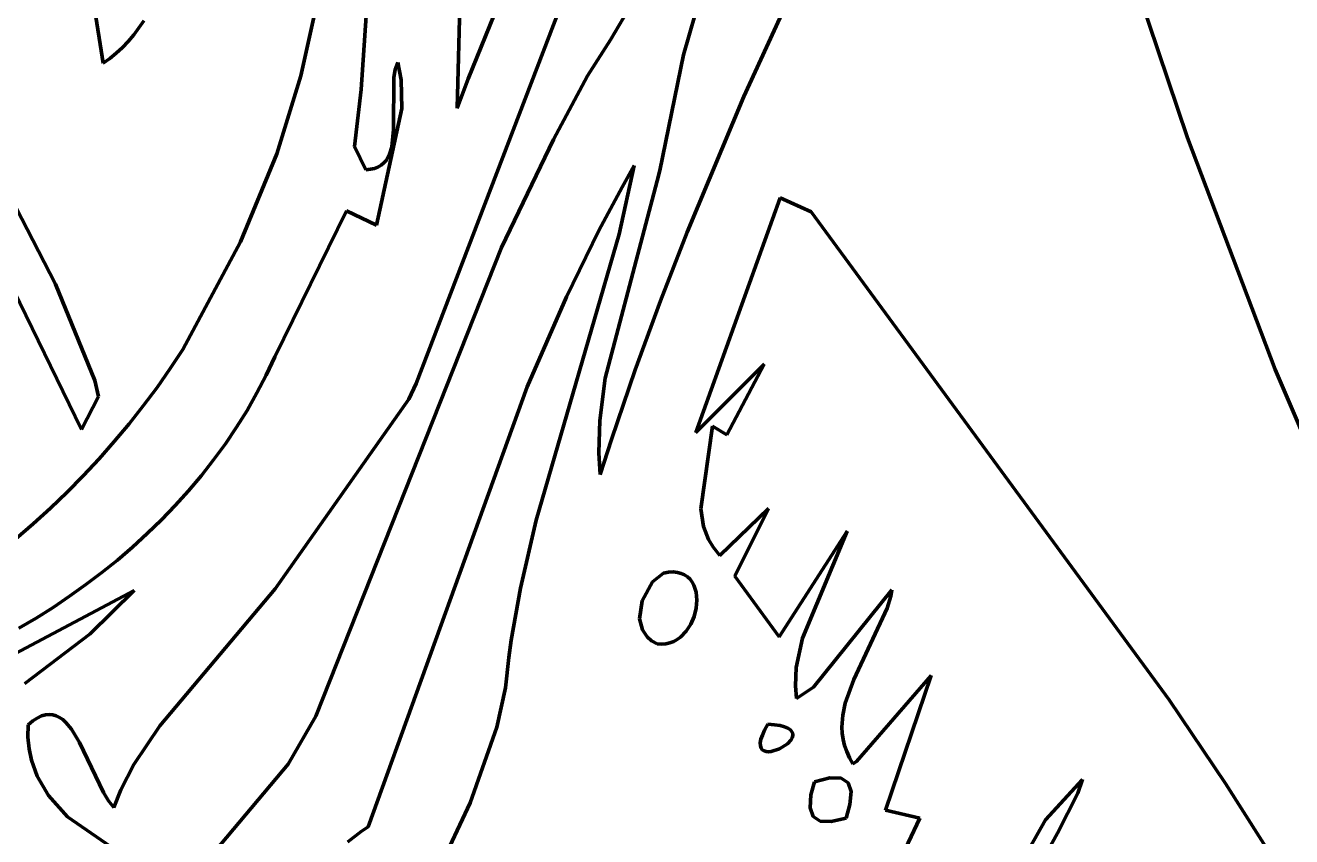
# Model space of a CAD drawing. Header units: millimetres. Extents: x 0 to 11.1, y 0 to 17.3.
# Drawn here: x 6.68 to 7.513, y 7.271 to 7.804 of the extents above; entities that cross this region are included whole.
import ezdxf

# ---------------------------------------------------------------- set-up
doc = ezdxf.new("R2010")
doc.units = ezdxf.units.MM
doc.layers.add('color#010101ff', color=7, linetype='CONTINUOUS', lineweight=100)
doc.layers.add('color#ffffffff', color=7, linetype='CONTINUOUS', lineweight=100)

msp = doc.modelspace()

# ---------------------------------------------------------------- linework, layer by layer
at = {"layer": 'color#010101ff'}
for p, q in [((7.15295, 7.75747), (7.33432, 8.15358)), ((7.15977, 7.94717), (7.11318, 7.78497)), ((7.0684, 7.91138), (6.9374, 7.56862)), ((7.38645, 7.90394), (7.44475, 7.73021)), ((6.96815, 7.89197), (6.96425, 7.74988)), ((6.97156, 7.76909), (7.01795, 7.88324)), ((6.72529, 7.81813), (6.73136, 7.77937)), ((7.06514, 7.79475), (7.07939, 7.81891)), ((6.87102, 7.81453), (6.86143, 7.77095)), ((6.90115, 7.76206), (6.90451, 7.81058)), ((6.75149, 7.798), (6.75814, 7.80725)), ((6.744, 7.78968), (6.74785, 7.79371)), ((6.74785, 7.79371), (6.75149, 7.798)), ((7.04997, 7.77105), (7.06514, 7.79475)), ((6.73574, 7.78249), (6.73996, 7.78593)), ((6.73996, 7.78593), (6.744, 7.78968)), ((7.11318, 7.78497), (7.09757, 7.70872)), ((6.73136, 7.77937), (6.73574, 7.78249)), ((6.92354, 7.77523), (6.92255, 7.76991)), ((6.92523, 7.7799), (6.92354, 7.77523)), ((6.92743, 7.76834), (6.92523, 7.7799)), ((6.86143, 7.77095), (6.84557, 7.71974)), ((6.92255, 7.76991), (6.92242, 7.73568)), ((6.92787, 7.74952), (6.92743, 7.76834)), ((6.96425, 7.74988), (6.97156, 7.76909)), ((7.0276, 7.72925), (7.04997, 7.77105)), ((6.89664, 7.72446), (6.90115, 7.76206)), ((6.91122, 7.67278), (6.92787, 7.74952)), ((7.11567, 7.6682), (7.15295, 7.75747)), ((6.92242, 7.73568), (6.92125, 7.72432)), ((6.90421, 7.70929), (6.89664, 7.72446)), ((6.92125, 7.72432), (6.91977, 7.71949)), ((6.99338, 7.65814), (7.0276, 7.72925)), ((7.44475, 7.73021), (7.50254, 7.57787)), ((6.70006, 7.634), (6.65516, 7.72078)), ((6.84557, 7.71974), (6.82172, 7.66181)), ((6.91977, 7.71949), (6.91749, 7.71542)), ((6.90721, 7.70957), (6.90421, 7.70929)), ((6.90987, 7.71017), (6.90721, 7.70957)), ((6.9122, 7.71108), (6.90987, 7.71017)), ((6.91424, 7.71227), (6.9122, 7.71108)), ((6.91599, 7.71372), (6.91424, 7.71227)), ((6.91749, 7.71542), (6.91599, 7.71372)), ((7.0708, 7.667), (7.08069, 7.71199)), ((7.08069, 7.71199), (7.07279, 7.69786)), ((7.09757, 7.70872), (7.09597, 7.70189)), ((7.09597, 7.70189), (7.06163, 7.57215)), ((7.07279, 7.69786), (7.05762, 7.66928)), ((7.17685, 7.69078), (7.12133, 7.53641)), ((7.19722, 7.68157), (7.17685, 7.69078)), ((6.84434, 7.58612), (6.89154, 7.68231)), ((6.89154, 7.68231), (6.91122, 7.67278)), ((7.43276, 7.36057), (7.19722, 7.68157)), ((7.01634, 7.47879), (7.0708, 7.667)), ((7.05762, 7.66928), (7.03635, 7.62569)), ((7.09812, 7.62313), (7.11567, 7.6682)), ((6.82172, 7.66181), (6.78385, 7.59091)), ((6.87133, 7.34982), (6.99338, 7.65814)), ((6.72594, 7.57065), (6.70006, 7.634)), ((6.67228, 7.63037), (6.7171, 7.53837)), ((7.03635, 7.62569), (7.01034, 7.56645)), ((7.08144, 7.57771), (7.09812, 7.62313)), ((6.78385, 7.59091), (6.77551, 7.57842)), ((6.83867, 7.57413), (6.84434, 7.58612)), ((6.77551, 7.57842), (6.76682, 7.56612)), ((7.06575, 7.53189), (7.08144, 7.57771)), ((7.12381, 7.53888), (7.16638, 7.5813)), ((7.16638, 7.5813), (7.14174, 7.53478)), ((7.50254, 7.57787), (7.54249, 7.48425)), ((6.72828, 7.56), (6.72594, 7.57065)), ((6.76682, 7.56612), (6.75777, 7.55403)), ((6.83256, 7.56242), (6.83867, 7.57413)), ((7.01034, 7.56645), (6.90568, 7.27695)), ((6.9374, 7.56862), (6.93253, 7.55836)), ((7.06163, 7.57215), (7.05815, 7.54428)), ((6.7171, 7.53837), (6.72828, 7.56)), ((6.82604, 7.55099), (6.83256, 7.56242)), ((6.93253, 7.55836), (6.84465, 7.43349)), ((6.75777, 7.55403), (6.74839, 7.54214)), ((6.8191, 7.53984), (6.82604, 7.55099)), ((6.74839, 7.54214), (6.73867, 7.53049)), ((7.05815, 7.54428), (7.05756, 7.5231)), ((6.81177, 7.52898), (6.8191, 7.53984)), ((7.12133, 7.53641), (7.12381, 7.53888)), ((7.13223, 7.5406), (7.12466, 7.48619)), ((7.14174, 7.53478), (7.13223, 7.5406)), ((6.73867, 7.53049), (6.72863, 7.5191)), ((6.80407, 7.51841), (6.81177, 7.52898)), ((7.05832, 7.50882), (7.06575, 7.53189)), ((6.72863, 7.5191), (6.71828, 7.50797)), ((6.796, 7.50812), (6.80407, 7.51841)), ((7.05756, 7.5231), (7.05832, 7.50882)), ((6.71828, 7.50797), (6.70761, 7.49712)), ((6.78758, 7.49812), (6.796, 7.50812)), ((6.70761, 7.49712), (6.69665, 7.48658)), ((6.77882, 7.48841), (6.78758, 7.49812)), ((6.69665, 7.48658), (6.68539, 7.47636)), ((6.76974, 7.479), (6.77882, 7.48841)), ((7.12466, 7.48619), (7.12637, 7.47453)), ((7.13717, 7.45553), (7.16921, 7.48648)), ((7.16921, 7.48648), (7.14707, 7.44199)), ((6.68539, 7.47636), (6.67385, 7.46647)), ((6.76036, 7.46987), (6.76974, 7.479)), ((7.00589, 7.43394), (7.01634, 7.47879)), ((7.12637, 7.47453), (7.1296, 7.46613)), ((6.75068, 7.46104), (6.76036, 7.46987)), ((7.1296, 7.46613), (7.13288, 7.46074)), ((7.17608, 7.40208), (7.22093, 7.47161)), ((7.22093, 7.47161), (7.19148, 7.40117)), ((6.74072, 7.45251), (6.75068, 7.46104)), ((7.13288, 7.46074), (7.13717, 7.45553)), ((6.7305, 7.44427), (6.74072, 7.45251)), ((6.72002, 7.43633), (6.7305, 7.44427)), ((7.10005, 7.44394), (7.09277, 7.43815)), ((7.10342, 7.44452), (7.10005, 7.44394)), ((7.10649, 7.44466), (7.10342, 7.44452)), ((7.10927, 7.44439), (7.10649, 7.44466)), ((7.11175, 7.44375), (7.10927, 7.44439)), ((7.11395, 7.44276), (7.11175, 7.44375)), ((7.11587, 7.44145), (7.11395, 7.44276)), ((7.11752, 7.43987), (7.11587, 7.44145)), ((7.14707, 7.44199), (7.17608, 7.40208)), ((6.70931, 7.42869), (6.72002, 7.43633)), ((6.84465, 7.43349), (6.76873, 7.3435)), ((6.99992, 7.39986), (7.00589, 7.43394)), ((7.09277, 7.43815), (7.08592, 7.42575)), ((7.1189, 7.43803), (7.11752, 7.43987)), ((7.12002, 7.43597), (7.1189, 7.43803)), ((7.12149, 7.43132), (7.12002, 7.43597)), ((7.19869, 7.36884), (7.25031, 7.43285)), ((7.25031, 7.43285), (7.24955, 7.42885)), ((6.75178, 7.43248), (6.5985, 7.35119)), ((6.69838, 7.42135), (6.70931, 7.42869)), ((6.72285, 7.40398), (6.75178, 7.43248)), ((7.08592, 7.42575), (7.08438, 7.41383)), ((7.12198, 7.42618), (7.12149, 7.43132)), ((7.12154, 7.42079), (7.12198, 7.42618)), ((7.24955, 7.42885), (7.24733, 7.42089)), ((6.68723, 7.41432), (6.69838, 7.42135)), ((7.1202, 7.41541), (7.12154, 7.42079)), ((7.24733, 7.42089), (7.22531, 7.37388)), ((6.6759, 7.40758), (6.68723, 7.41432)), ((7.08438, 7.41383), (7.08616, 7.40651)), ((7.115, 7.40568), (7.118, 7.41029)), ((7.118, 7.41029), (7.1202, 7.41541)), ((6.67987, 7.37122), (6.72285, 7.40398)), ((6.99836, 7.38839), (6.99992, 7.39986)), ((7.08616, 7.40651), (7.08921, 7.40188)), ((7.08921, 7.40188), (7.09213, 7.39937)), ((7.09213, 7.39937), (7.09582, 7.39743)), ((7.10676, 7.39901), (7.10909, 7.40028)), ((7.10909, 7.40028), (7.11124, 7.40184)), ((7.11124, 7.40184), (7.115, 7.40568)), ((7.19148, 7.40117), (7.18731, 7.3818)), ((7.09582, 7.39743), (7.09879, 7.39724)), ((7.09879, 7.39724), (7.10161, 7.39746)), ((7.10161, 7.39746), (7.10427, 7.39806)), ((7.10427, 7.39806), (7.10676, 7.39901)), ((6.99603, 7.36847), (6.99836, 7.38839)), ((7.18731, 7.3818), (7.18685, 7.3697)), ((7.227, 7.31987), (7.2762, 7.37659)), ((7.2762, 7.37659), (7.24622, 7.28789)), ((6.99043, 7.34261), (6.99603, 7.36847)), ((7.18685, 7.3697), (7.1876, 7.36137)), ((7.1876, 7.36137), (7.19869, 7.36884)), ((7.22531, 7.37388), (7.21962, 7.35824)), ((7.21962, 7.35824), (7.21801, 7.35037)), ((7.46976, 7.30554), (7.43276, 7.36057)), ((6.69071, 7.34991), (6.68797, 7.34857)), ((6.69333, 7.35069), (6.69071, 7.34991)), ((6.69583, 7.35096), (6.69333, 7.35069)), ((6.69821, 7.35074), (6.69583, 7.35096)), ((6.7005, 7.35007), (6.69821, 7.35074)), ((6.70269, 7.34898), (6.7005, 7.35007)), ((6.85312, 7.31827), (6.87133, 7.34982)), ((7.21801, 7.35037), (7.2175, 7.34247)), ((6.68208, 7.34412), (6.68186, 7.33598)), ((6.6851, 7.34666), (6.68208, 7.34412)), ((6.68797, 7.34857), (6.6851, 7.34666)), ((6.70478, 7.34752), (6.70269, 7.34898)), ((6.7068, 7.3457), (6.70478, 7.34752)), ((6.7106, 7.34116), (6.7068, 7.3457)), ((6.71585, 7.33257), (6.7106, 7.34116)), ((6.76873, 7.3435), (6.75161, 7.31792)), ((6.97278, 7.29274), (6.99043, 7.34261)), ((7.16873, 7.34451), (7.16661, 7.34069)), ((7.17316, 7.34416), (7.16873, 7.34451)), ((7.17681, 7.34358), (7.17316, 7.34416)), ((7.17973, 7.34281), (7.17681, 7.34358)), ((7.18196, 7.34187), (7.17973, 7.34281)), ((7.18357, 7.34079), (7.18196, 7.34187)), ((7.2175, 7.34247), (7.21773, 7.33851)), ((6.68186, 7.33598), (6.68258, 7.3282)), ((7.16418, 7.33459), (7.16376, 7.33224)), ((7.16511, 7.33739), (7.16418, 7.33459)), ((7.16661, 7.34069), (7.16511, 7.33739)), ((7.18158, 7.33163), (7.18399, 7.33426)), ((7.1846, 7.33959), (7.18357, 7.34079)), ((7.18399, 7.33426), (7.18475, 7.33562)), ((7.1851, 7.33832), (7.1846, 7.33959)), ((7.18475, 7.33562), (7.18514, 7.33699)), ((7.18514, 7.33699), (7.1851, 7.33832)), ((7.21773, 7.33851), (7.21831, 7.33452)), ((7.21831, 7.33452), (7.21926, 7.33053)), ((6.68258, 7.3282), (6.68415, 7.32078)), ((6.73163, 7.29953), (6.71585, 7.33257)), ((7.16376, 7.33224), (7.16381, 7.33034)), ((7.16381, 7.33034), (7.16427, 7.32884)), ((7.16427, 7.32884), (7.16509, 7.32773)), ((7.16509, 7.32773), (7.16621, 7.32698)), ((7.16621, 7.32698), (7.16759, 7.32655)), ((7.16759, 7.32655), (7.16917, 7.32642)), ((7.16917, 7.32642), (7.17091, 7.32657)), ((7.17091, 7.32657), (7.1765, 7.32837)), ((7.1765, 7.32837), (7.18158, 7.33163)), ((7.21926, 7.33053), (7.22063, 7.32651)), ((7.22063, 7.32651), (7.22242, 7.32248)), ((6.68415, 7.32078), (6.68798, 7.31031)), ((6.75161, 7.31792), (6.74307, 7.30139)), ((6.8009, 7.25616), (6.85312, 7.31827)), ((7.22242, 7.32248), (7.22467, 7.31843)), ((7.22467, 7.31843), (7.227, 7.31987)), ((6.68798, 7.31031), (6.69549, 7.29756)), ((7.20955, 7.30922), (7.19951, 7.30666)), ((7.21689, 7.30899), (7.20955, 7.30922)), ((7.22153, 7.30598), (7.21689, 7.30899)), ((7.35146, 7.2815), (7.37578, 7.30809)), ((7.37578, 7.30809), (7.37268, 7.29919)), ((6.73488, 7.29413), (6.73163, 7.29953)), ((6.74307, 7.30139), (6.73829, 7.28976)), ((7.19951, 7.30666), (7.19711, 7.298)), ((7.22347, 7.30019), (7.22153, 7.30598)), ((7.22271, 7.29161), (7.22347, 7.30019)), ((7.5053, 7.24957), (7.46976, 7.30554)), ((6.69549, 7.29756), (6.70798, 7.2835)), ((6.73829, 7.28976), (6.73488, 7.29413)), ((6.93313, 7.20858), (6.97278, 7.29274)), ((7.19711, 7.298), (7.19648, 7.28959)), ((7.22016, 7.28274), (7.22271, 7.29161)), ((7.37268, 7.29919), (7.35921, 7.2729)), ((6.70798, 7.2835), (6.74262, 7.25963)), ((7.19648, 7.28959), (7.19847, 7.28386)), ((7.19847, 7.28386), (7.20308, 7.2808)), ((7.21031, 7.28043), (7.22016, 7.28274)), ((7.24622, 7.28789), (7.26865, 7.2827)), ((7.26865, 7.2827), (7.25331, 7.2502)), ((6.90568, 7.27695), (6.90103, 7.27389)), ((7.20308, 7.2808), (7.21031, 7.28043)), ((7.31195, 7.21178), (7.35146, 7.2815)), ((6.90103, 7.27389), (6.89237, 7.26714)), ((7.35921, 7.2729), (7.33523, 7.22909))]:
    msp.add_line(p, q, dxfattribs=at)
at = {"layer": 'color#ffffffff'}
for p, q in [((7.33432, 8.15358), (7.15295, 7.75747)), ((7.11318, 7.78497), (7.15977, 7.94717)), ((6.9374, 7.56862), (7.0684, 7.91138)), ((7.44475, 7.73021), (7.38645, 7.90394)), ((6.96425, 7.74988), (6.96815, 7.89197)), ((7.01795, 7.88324), (6.97156, 7.76909)), ((6.73136, 7.77937), (6.72529, 7.81813)), ((7.07939, 7.81891), (7.06514, 7.79475)), ((6.86143, 7.77095), (6.87102, 7.81453)), ((6.90451, 7.81058), (6.90115, 7.76206)), ((6.75814, 7.80725), (6.75149, 7.798)), ((6.74785, 7.79371), (6.744, 7.78968)), ((6.75149, 7.798), (6.74785, 7.79371)), ((7.06514, 7.79475), (7.04997, 7.77105)), ((6.73996, 7.78593), (6.73574, 7.78249)), ((6.744, 7.78968), (6.73996, 7.78593)), ((7.09757, 7.70872), (7.11318, 7.78497)), ((6.73574, 7.78249), (6.73136, 7.77937)), ((6.92255, 7.76991), (6.92354, 7.77523)), ((6.92354, 7.77523), (6.92523, 7.7799)), ((6.92523, 7.7799), (6.92743, 7.76834)), ((6.84557, 7.71974), (6.86143, 7.77095)), ((6.92242, 7.73568), (6.92255, 7.76991)), ((6.92743, 7.76834), (6.92787, 7.74952)), ((6.97156, 7.76909), (6.96425, 7.74988)), ((7.04997, 7.77105), (7.0276, 7.72925)), ((6.90115, 7.76206), (6.89664, 7.72446)), ((6.92787, 7.74952), (6.91122, 7.67278)), ((7.15295, 7.75747), (7.11567, 7.6682)), ((6.92125, 7.72432), (6.92242, 7.73568)), ((6.89664, 7.72446), (6.90421, 7.70929)), ((6.91977, 7.71949), (6.92125, 7.72432)), ((7.0276, 7.72925), (6.99338, 7.65814)), ((7.50254, 7.57787), (7.44475, 7.73021)), ((6.65516, 7.72078), (6.70006, 7.634)), ((6.82172, 7.66181), (6.84557, 7.71974)), ((6.91749, 7.71542), (6.91977, 7.71949)), ((6.90421, 7.70929), (6.90721, 7.70957)), ((6.90721, 7.70957), (6.90987, 7.71017)), ((6.90987, 7.71017), (6.9122, 7.71108)), ((6.9122, 7.71108), (6.91424, 7.71227)), ((6.91424, 7.71227), (6.91599, 7.71372)), ((6.91599, 7.71372), (6.91749, 7.71542)), ((7.08069, 7.71199), (7.0708, 7.667)), ((7.07279, 7.69786), (7.08069, 7.71199)), ((7.09597, 7.70189), (7.09757, 7.70872)), ((7.06163, 7.57215), (7.09597, 7.70189)), ((7.05762, 7.66928), (7.07279, 7.69786)), ((7.12133, 7.53641), (7.17685, 7.69078)), ((7.17685, 7.69078), (7.19722, 7.68157)), ((6.89154, 7.68231), (6.84434, 7.58612)), ((6.91122, 7.67278), (6.89154, 7.68231)), ((7.19722, 7.68157), (7.43276, 7.36057)), ((7.0708, 7.667), (7.01634, 7.47879)), ((7.03635, 7.62569), (7.05762, 7.66928)), ((7.11567, 7.6682), (7.09812, 7.62313)), ((6.78385, 7.59091), (6.82172, 7.66181)), ((6.99338, 7.65814), (6.87133, 7.34982)), ((6.70006, 7.634), (6.72594, 7.57065)), ((6.7171, 7.53837), (6.67228, 7.63037)), ((7.01034, 7.56645), (7.03635, 7.62569)), ((7.09812, 7.62313), (7.08144, 7.57771)), ((6.77551, 7.57842), (6.78385, 7.59091)), ((6.84434, 7.58612), (6.83867, 7.57413)), ((6.76682, 7.56612), (6.77551, 7.57842)), ((7.08144, 7.57771), (7.06575, 7.53189)), ((7.16638, 7.5813), (7.12381, 7.53888)), ((7.14174, 7.53478), (7.16638, 7.5813)), ((7.54249, 7.48425), (7.50254, 7.57787)), ((6.72594, 7.57065), (6.72828, 7.56)), ((6.75777, 7.55403), (6.76682, 7.56612)), ((6.83867, 7.57413), (6.83256, 7.56242)), ((6.90568, 7.27695), (7.01034, 7.56645)), ((6.93253, 7.55836), (6.9374, 7.56862)), ((7.05815, 7.54428), (7.06163, 7.57215)), ((6.72828, 7.56), (6.7171, 7.53837)), ((6.83256, 7.56242), (6.82604, 7.55099)), ((6.84465, 7.43349), (6.93253, 7.55836)), ((6.74839, 7.54214), (6.75777, 7.55403)), ((6.82604, 7.55099), (6.8191, 7.53984)), ((6.73867, 7.53049), (6.74839, 7.54214)), ((7.05756, 7.5231), (7.05815, 7.54428)), ((6.8191, 7.53984), (6.81177, 7.52898)), ((7.12381, 7.53888), (7.12133, 7.53641)), ((7.12466, 7.48619), (7.13223, 7.5406)), ((7.13223, 7.5406), (7.14174, 7.53478)), ((6.72863, 7.5191), (6.73867, 7.53049)), ((6.81177, 7.52898), (6.80407, 7.51841)), ((7.06575, 7.53189), (7.05832, 7.50882)), ((6.71828, 7.50797), (6.72863, 7.5191)), ((6.80407, 7.51841), (6.796, 7.50812)), ((7.05832, 7.50882), (7.05756, 7.5231)), ((6.70761, 7.49712), (6.71828, 7.50797)), ((6.796, 7.50812), (6.78758, 7.49812)), ((6.69665, 7.48658), (6.70761, 7.49712)), ((6.78758, 7.49812), (6.77882, 7.48841)), ((6.68539, 7.47636), (6.69665, 7.48658)), ((6.77882, 7.48841), (6.76974, 7.479)), ((7.12637, 7.47453), (7.12466, 7.48619)), ((7.16921, 7.48648), (7.13717, 7.45553)), ((7.14707, 7.44199), (7.16921, 7.48648)), ((6.67385, 7.46647), (6.68539, 7.47636)), ((6.76974, 7.479), (6.76036, 7.46987)), ((7.01634, 7.47879), (7.00589, 7.43394)), ((7.1296, 7.46613), (7.12637, 7.47453)), ((6.76036, 7.46987), (6.75068, 7.46104)), ((7.13288, 7.46074), (7.1296, 7.46613)), ((7.22093, 7.47161), (7.17608, 7.40208)), ((7.19148, 7.40117), (7.22093, 7.47161)), ((6.75068, 7.46104), (6.74072, 7.45251)), ((7.13717, 7.45553), (7.13288, 7.46074)), ((6.74072, 7.45251), (6.7305, 7.44427)), ((6.7305, 7.44427), (6.72002, 7.43633)), ((7.09277, 7.43815), (7.10005, 7.44394)), ((7.10005, 7.44394), (7.10342, 7.44452)), ((7.10342, 7.44452), (7.10649, 7.44466)), ((7.10649, 7.44466), (7.10927, 7.44439)), ((7.10927, 7.44439), (7.11175, 7.44375)), ((7.11175, 7.44375), (7.11395, 7.44276)), ((7.11395, 7.44276), (7.11587, 7.44145)), ((7.11587, 7.44145), (7.11752, 7.43987)), ((7.17608, 7.40208), (7.14707, 7.44199)), ((6.72002, 7.43633), (6.70931, 7.42869)), ((6.76873, 7.3435), (6.84465, 7.43349)), ((7.00589, 7.43394), (6.99992, 7.39986)), ((7.08592, 7.42575), (7.09277, 7.43815)), ((7.11752, 7.43987), (7.1189, 7.43803)), ((7.1189, 7.43803), (7.12002, 7.43597)), ((7.12002, 7.43597), (7.12149, 7.43132)), ((7.25031, 7.43285), (7.19869, 7.36884)), ((7.24955, 7.42885), (7.25031, 7.43285)), ((6.5985, 7.35119), (6.75178, 7.43248)), ((6.70931, 7.42869), (6.69838, 7.42135)), ((6.75178, 7.43248), (6.72285, 7.40398)), ((7.08438, 7.41383), (7.08592, 7.42575)), ((7.12149, 7.43132), (7.12198, 7.42618)), ((7.12198, 7.42618), (7.12154, 7.42079)), ((7.24733, 7.42089), (7.24955, 7.42885)), ((6.69838, 7.42135), (6.68723, 7.41432)), ((7.12154, 7.42079), (7.1202, 7.41541)), ((7.22531, 7.37388), (7.24733, 7.42089)), ((6.68723, 7.41432), (6.6759, 7.40758)), ((7.08616, 7.40651), (7.08438, 7.41383)), ((7.118, 7.41029), (7.115, 7.40568)), ((7.1202, 7.41541), (7.118, 7.41029)), ((6.72285, 7.40398), (6.67987, 7.37122)), ((6.99992, 7.39986), (6.99836, 7.38839)), ((7.08921, 7.40188), (7.08616, 7.40651)), ((7.09213, 7.39937), (7.08921, 7.40188)), ((7.09582, 7.39743), (7.09213, 7.39937)), ((7.10909, 7.40028), (7.10676, 7.39901)), ((7.11124, 7.40184), (7.10909, 7.40028)), ((7.115, 7.40568), (7.11124, 7.40184)), ((7.18731, 7.3818), (7.19148, 7.40117)), ((7.09879, 7.39724), (7.09582, 7.39743)), ((7.10161, 7.39746), (7.09879, 7.39724)), ((7.10427, 7.39806), (7.10161, 7.39746)), ((7.10676, 7.39901), (7.10427, 7.39806)), ((6.99836, 7.38839), (6.99603, 7.36847)), ((7.18685, 7.3697), (7.18731, 7.3818)), ((7.2762, 7.37659), (7.227, 7.31987)), ((7.24622, 7.28789), (7.2762, 7.37659)), ((6.99603, 7.36847), (6.99043, 7.34261)), ((7.1876, 7.36137), (7.18685, 7.3697)), ((7.19869, 7.36884), (7.1876, 7.36137)), ((7.21962, 7.35824), (7.22531, 7.37388)), ((7.21801, 7.35037), (7.21962, 7.35824)), ((7.43276, 7.36057), (7.46976, 7.30554)), ((6.68797, 7.34857), (6.69071, 7.34991)), ((6.69071, 7.34991), (6.69333, 7.35069)), ((6.69333, 7.35069), (6.69583, 7.35096)), ((6.69583, 7.35096), (6.69821, 7.35074)), ((6.69821, 7.35074), (6.7005, 7.35007)), ((6.7005, 7.35007), (6.70269, 7.34898)), ((6.87133, 7.34982), (6.85312, 7.31827)), ((7.2175, 7.34247), (7.21801, 7.35037)), ((6.68186, 7.33598), (6.68208, 7.34412)), ((6.68208, 7.34412), (6.6851, 7.34666)), ((6.6851, 7.34666), (6.68797, 7.34857)), ((6.70269, 7.34898), (6.70478, 7.34752)), ((6.70478, 7.34752), (6.7068, 7.3457)), ((6.7068, 7.3457), (6.7106, 7.34116)), ((6.7106, 7.34116), (6.71585, 7.33257)), ((6.75161, 7.31792), (6.76873, 7.3435)), ((6.99043, 7.34261), (6.97278, 7.29274)), ((7.16661, 7.34069), (7.16873, 7.34451)), ((7.16873, 7.34451), (7.17316, 7.34416)), ((7.17316, 7.34416), (7.17681, 7.34358)), ((7.17681, 7.34358), (7.17973, 7.34281)), ((7.17973, 7.34281), (7.18196, 7.34187)), ((7.18196, 7.34187), (7.18357, 7.34079)), ((7.21773, 7.33851), (7.2175, 7.34247)), ((6.68258, 7.3282), (6.68186, 7.33598)), ((7.16376, 7.33224), (7.16418, 7.33459)), ((7.16418, 7.33459), (7.16511, 7.33739)), ((7.16511, 7.33739), (7.16661, 7.34069)), ((7.18399, 7.33426), (7.18158, 7.33163)), ((7.18357, 7.34079), (7.1846, 7.33959)), ((7.18475, 7.33562), (7.18399, 7.33426)), ((7.1846, 7.33959), (7.1851, 7.33832)), ((7.18514, 7.33699), (7.18475, 7.33562)), ((7.1851, 7.33832), (7.18514, 7.33699)), ((7.21831, 7.33452), (7.21773, 7.33851)), ((7.21926, 7.33053), (7.21831, 7.33452)), ((6.68415, 7.32078), (6.68258, 7.3282)), ((6.71585, 7.33257), (6.73163, 7.29953)), ((7.16381, 7.33034), (7.16376, 7.33224)), ((7.16427, 7.32884), (7.16381, 7.33034)), ((7.16509, 7.32773), (7.16427, 7.32884)), ((7.16621, 7.32698), (7.16509, 7.32773)), ((7.16759, 7.32655), (7.16621, 7.32698)), ((7.16917, 7.32642), (7.16759, 7.32655)), ((7.17091, 7.32657), (7.16917, 7.32642)), ((7.1765, 7.32837), (7.17091, 7.32657)), ((7.18158, 7.33163), (7.1765, 7.32837)), ((7.22063, 7.32651), (7.21926, 7.33053)), ((7.22242, 7.32248), (7.22063, 7.32651)), ((6.68798, 7.31031), (6.68415, 7.32078)), ((6.74307, 7.30139), (6.75161, 7.31792)), ((6.85312, 7.31827), (6.8009, 7.25616)), ((7.22467, 7.31843), (7.22242, 7.32248)), ((7.227, 7.31987), (7.22467, 7.31843)), ((6.69549, 7.29756), (6.68798, 7.31031)), ((7.19951, 7.30666), (7.20955, 7.30922)), ((7.20955, 7.30922), (7.21689, 7.30899)), ((7.21689, 7.30899), (7.22153, 7.30598)), ((7.37578, 7.30809), (7.35146, 7.2815)), ((7.37268, 7.29919), (7.37578, 7.30809)), ((6.73163, 7.29953), (6.73488, 7.29413)), ((6.73829, 7.28976), (6.74307, 7.30139)), ((7.19711, 7.298), (7.19951, 7.30666)), ((7.22153, 7.30598), (7.22347, 7.30019)), ((7.22347, 7.30019), (7.22271, 7.29161)), ((7.46976, 7.30554), (7.5053, 7.24957)), ((6.70798, 7.2835), (6.69549, 7.29756)), ((6.73488, 7.29413), (6.73829, 7.28976)), ((6.97278, 7.29274), (6.93313, 7.20858)), ((7.19648, 7.28959), (7.19711, 7.298)), ((7.22271, 7.29161), (7.22016, 7.28274)), ((7.35921, 7.2729), (7.37268, 7.29919)), ((6.74262, 7.25963), (6.70798, 7.2835)), ((7.19847, 7.28386), (7.19648, 7.28959)), ((7.20308, 7.2808), (7.19847, 7.28386)), ((7.22016, 7.28274), (7.21031, 7.28043)), ((7.26865, 7.2827), (7.24622, 7.28789)), ((7.25331, 7.2502), (7.26865, 7.2827)), ((6.90103, 7.27389), (6.90568, 7.27695)), ((7.21031, 7.28043), (7.20308, 7.2808)), ((7.35146, 7.2815), (7.31195, 7.21178)), ((6.89237, 7.26714), (6.90103, 7.27389)), ((7.33523, 7.22909), (7.35921, 7.2729))]:
    msp.add_line(p, q, dxfattribs=at)

doc.saveas('drawing.dxf')
